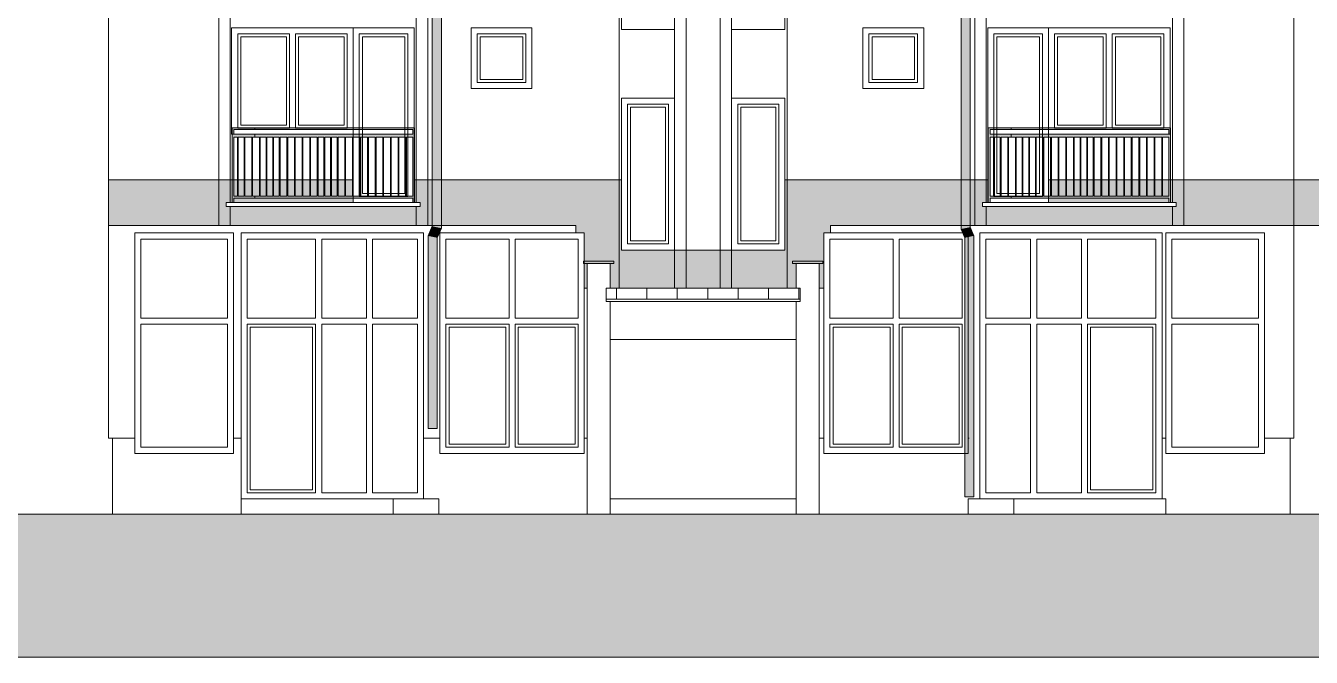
# Model space of a CAD drawing. Header units: feet. Extents: x 2791058 to 2855058, y -67651 to -18651.
# Drawn here: x 2802167 to 2810626, y -39611 to -35455 of the extents above; entities that cross this region are included whole.
import ezdxf

# ---------------------------------------------------------------- set-up
doc = ezdxf.new("R2010")
doc.units = ezdxf.units.FT
doc.header["$MEASUREMENT"] = 0
doc.linetypes.add('Hidden Line', pattern=[195.611112, 141.111112, -54.5])
for name, color, linetype, lineweight in [('2D Drafting - General_Pen_No__1', 7, 'Continuous', 0), ('Exterior walls_Pen_No__1', 7, 'Continuous', 0), ('Exterior walls_Pen_No__80', 3, 'Continuous', 0), ('Lines_Pen_No__20', 1, 'Continuous', 0), ('Lines_Pen_No__60', 230, 'Continuous', 0), ('Shell - Roof_Pen_No__20', 1, 'Continuous', 0), ('Shell - Roof_Pen_No__21', 7, 'Continuous', 0), ('Structural - Bearing_Pen_No__1', 7, 'Continuous', 0)]:
    doc.layers.add(name, color=color, linetype=linetype, lineweight=lineweight)
doc.layers.add('2D Drafting - General_Pen_No__61', color=7, linetype='Continuous', lineweight=0, true_color=0x6a6a6a)
doc.layers.add('Structural - Bearing_Pen_No__61', color=7, linetype='Continuous', lineweight=0, true_color=0x6a6a6a)
doc.layers.add('Exterior walls', color=7, linetype='Continuous')

# ---------------------------------------------------------------- blocks, each defined once
blk = doc.blocks.new('Wall_1', base_point=(2804901.6, -30968.5))
at = {"layer": 'Exterior walls', "linetype": 'Continuous', "lineweight": 0}
blk.add_hatch(color=255, dxfattribs=at).paths.add_polyline_path([(2804841.6, -30968.5), (2804841.6, -36774.5), (2804901.6, -36787), (2804901.6, -30968.5)])
at = {"layer": 'Exterior walls_Pen_No__1', "color": 7, "linetype": 'Continuous', "lineweight": 0, "flags": 128}
for points in [[(2804841.6, -30968.5), (2804841.6, -36774.5)], [(2804901.6, -30968.5), (2804841.6, -30968.5)], [(2804901.6, -36787), (2804901.6, -30968.5)]]:
    blk.add_lwpolyline(points, dxfattribs=at)
blk = doc.blocks.new('Wall_2', base_point=(2804814.3, -38105))
at = {"layer": 'Exterior walls', "linetype": 'Continuous', "lineweight": 0}
blk.add_hatch(color=255, dxfattribs=at).paths.add_polyline_path([(2804874.3, -38105), (2804874.3, -36850), (2804814.3, -36837.5), (2804814.3, -38105)])
at = {"layer": 'Exterior walls_Pen_No__1', "color": 7, "linetype": 'Continuous', "lineweight": 0, "flags": 128}
for points in [[(2804814.3, -36837.5), (2804814.3, -38105)], [(2804874.3, -38105), (2804874.3, -36850)], [(2804814.3, -38105), (2804874.3, -38105)]]:
    blk.add_lwpolyline(points, dxfattribs=at)
blk = doc.blocks.new('Wall_3', base_point=(2804814.3, -36837.5))
at = {"layer": 'Exterior walls', "linetype": 'Continuous', "lineweight": 0}
blk.add_hatch(color=255, dxfattribs=at).paths.add_polyline_path([(2804874.3, -36850), (2804901.6, -36787), (2804841.6, -36774.5), (2804814.3, -36837.5)])
at = {"layer": 'Exterior walls_Pen_No__1', "color": 7, "linetype": 'Continuous', "lineweight": 0, "flags": 128}
for points in [[(2804841.6, -36774.5), (2804814.3, -36837.5)], [(2804874.3, -36850), (2804901.6, -36787)]]:
    blk.add_lwpolyline(points, dxfattribs=at)
blk = doc.blocks.new('Wall_4', base_point=(2808321.6, -30968.5))
at = {"layer": 'Exterior walls', "linetype": 'Continuous', "lineweight": 0}
blk.add_hatch(color=255, dxfattribs=at).paths.add_polyline_path([(2808321.6, -30968.5), (2808321.6, -36792.4), (2808381.6, -36780.3), (2808381.6, -30968.5)])
at = {"layer": 'Exterior walls_Pen_No__1', "color": 7, "linetype": 'Continuous', "lineweight": 0, "flags": 128}
for points in [[(2808321.6, -30968.5), (2808321.6, -36792.4)], [(2808381.6, -30968.5), (2808321.6, -30968.5)], [(2808381.6, -36780.3), (2808381.6, -30968.5)]]:
    blk.add_lwpolyline(points, dxfattribs=at)
blk = doc.blocks.new('Wall_5', base_point=(2808405.7, -38555.7))
at = {"layer": 'Exterior walls', "linetype": 'Continuous', "lineweight": 0}
blk.add_hatch(color=255, dxfattribs=at).paths.add_polyline_path([(2808405.7, -38555.7), (2808405.7, -36837.5), (2808345.7, -36849.7), (2808345.7, -38555.7)])
at = {"layer": 'Exterior walls_Pen_No__1', "color": 7, "linetype": 'Continuous', "lineweight": 0, "flags": 128}
for points in [[(2808345.7, -36849.7), (2808345.7, -38555.7)], [(2808405.7, -38555.7), (2808405.7, -36837.5)], [(2808345.7, -38555.7), (2808405.7, -38555.7)]]:
    blk.add_lwpolyline(points, dxfattribs=at)
blk = doc.blocks.new('Wall_6', base_point=(2808405.7, -36837.5))
at = {"layer": 'Exterior walls', "linetype": 'Continuous', "lineweight": 0}
blk.add_hatch(color=255, dxfattribs=at).paths.add_polyline_path([(2808405.7, -36837.5), (2808381.6, -36780.3), (2808321.6, -36792.4), (2808345.7, -36849.7)])
at = {"layer": 'Exterior walls_Pen_No__1', "color": 7, "linetype": 'Continuous', "lineweight": 0, "flags": 128}
for points in [[(2808321.6, -36792.4), (2808345.7, -36849.7)], [(2808405.7, -36837.5), (2808381.6, -36780.3)]]:
    blk.add_lwpolyline(points, dxfattribs=at)

msp = doc.modelspace()

# ---------------------------------------------------------------- hatches: boundary and pattern name
at = {"layer": '2D Drafting - General_Pen_No__61', "linetype": 'Continuous', "lineweight": 0, "true_color": 0x6a6a6a}
msp.add_hatch(color=251, dxfattribs=at).paths.add_polyline_path([(2801065.4, -38668.5), (2819983, -38668.5), (2819983, -39610.6), (2801065.4, -39610.6)])
at = {"layer": 'Exterior walls_Pen_No__80', "linetype": 'Continuous', "lineweight": 0, "true_color": 0x7fff7f}
for points in [[(2804321.6, -36468.5), (2804321.6, -36618.5), (2803511.6, -36618.5), (2803486.6, -36618.5), (2803486.6, -36643.5), (2803511.6, -36643.5), (2804736.6, -36643.5), (2804761.6, -36643.5), (2804761.6, -36618.5), (2804736.6, -36618.5), (2804725.1, -36618.5), (2804725.1, -36468.5), (2806086.6, -36468.5), (2806086.6, -36768.5), (2806086.6, -36930.5), (2807161.6, -36930.5), (2807161.6, -36768.5), (2807161.6, -36468.5), (2808496.6, -36468.5), (2808496.6, -36618.5), (2808486.6, -36618.5), (2808461.6, -36618.5), (2808461.6, -36643.5), (2808486.6, -36643.5), (2809711.6, -36643.5), (2809736.6, -36643.5), (2809736.6, -36618.5), (2809711.6, -36618.5), (2808896.6, -36618.5), (2808896.6, -36468.5), (2812121.6, -36468.5), (2812121.6, -36618.5), (2811311.6, -36618.5), (2811286.6, -36618.5), (2811286.6, -36643.5), (2811311.6, -36643.5), (2812536.6, -36643.5), (2812561.6, -36643.5), (2812561.6, -36618.5), (2812536.6, -36618.5), (2812481.6, -36618.5), (2812481.6, -36468.5), (2813861.6, -36468.5), (2813861.6, -36768.5), (2813861.6, -36930.5), (2814936.6, -36930.5), (2814936.6, -36768.5), (2814936.6, -36468.5), (2816296.6, -36468.5), (2816296.6, -36618.5), (2816286.6, -36618.5), (2816261.6, -36618.5), (2816261.6, -36643.5), (2816286.6, -36643.5), (2817511.6, -36643.5), (2817536.6, -36643.5), (2817536.6, -36618.5), (2817511.6, -36618.5), (2816696.6, -36618.5), (2816696.6, -36468.5), (2818311.6, -36468.5), (2818311.6, -36768.5), (2815236.6, -36768.5), (2815236.6, -36818.5), (2815207.7, -36818.5), (2815207.7, -37180.8), (2815161.6, -37180.8), (2815161.6, -37018.5), (2815186.6, -37018.5), (2815186.6, -37003.5), (2814986.6, -37003.5), (2814986.6, -37018.5), (2815010.2, -37018.5), (2815010.2, -37180.8), (2813786.6, -37180.8), (2813786.6, -37018.5), (2813811.6, -37018.5), (2813811.6, -37003.5), (2813611.6, -37003.5), (2813611.6, -37018.5), (2813636.6, -37018.5), (2813636.6, -37180.8), (2813607.3, -37180.8), (2813607.3, -36768.5), (2813561.6, -36768.5), (2807461.6, -36768.5), (2807461.6, -36818.5), (2807418.8, -36818.5), (2807418.8, -37180.8), (2807386.6, -37180.8), (2807386.6, -37018.5), (2807411.6, -37018.5), (2807411.6, -37003.5), (2807211.6, -37003.5), (2807211.6, -37018.5), (2807236.6, -37018.5), (2807236.6, -37180.8), (2806011.6, -37180.8), (2806011.6, -37018.5), (2806036.6, -37018.5), (2806036.6, -37003.5), (2805841.9, -37003.5), (2805841.9, -36818.5), (2805786.6, -36818.5), (2805786.6, -36768.5), (2802711.6, -36768.5), (2802711.6, -36468.5)], [(2805861.6, -37018.5), (2805861.6, -37180.8), (2805841.9, -37180.8), (2805841.9, -37018.5)]]:
    msp.add_hatch(color=91, dxfattribs=at).paths.add_polyline_path(points)
at = {"layer": 'Structural - Bearing_Pen_No__1', "linetype": 'Continuous', "lineweight": 0}
h = msp.add_hatch(dxfattribs=at)
h.set_pattern_fill('SOLDIER_COURSE', style=0, pattern_type=2)
h.set_pattern_definition([(90, (2247653.82, -76424.97), (-200, 0), [])])
h.paths.add_polyline_path([(2807261.6, -37180.8), (2805986.6, -37180.8), (2805986.6, -37253.5), (2806011.6, -37253.5), (2807236.6, -37253.5), (2807261.6, -37253.5)])
at = {"layer": 'Structural - Bearing_Pen_No__61', "linetype": 'Continuous', "lineweight": 0, "true_color": 0x6a6a6a}
h = msp.add_hatch(color=251, dxfattribs=at)
h.paths.add_polyline_path([(2803525.1, -36125.9), (2803525.1, -36618.5), (2803537.1, -36618.5), (2803537.1, -36589.8), (2803675.1, -36589.8), (2803675.1, -36577.3), (2803659.1, -36577.3), (2803659.1, -36188.5), (2803675.1, -36188.5), (2803675.1, -36168.5), (2803537.1, -36168.5), (2803537.1, -36138.5), (2803675.1, -36138.5), (2803675.1, -36125.9), (2803537.1, -36125.9)])
h.paths.add_polyline_path([(2803537.1, -36188.5), (2803560.3, -36188.5), (2803560.3, -36577.3), (2803537.1, -36577.3)], flags=0)
h.paths.add_polyline_path([(2803565.3, -36188.5), (2803604.1, -36188.5), (2803604.1, -36577.3), (2803565.3, -36577.3)], flags=0)
h.paths.add_polyline_path([(2803609.1, -36188.5), (2803654.1, -36188.5), (2803654.1, -36577.3), (2803609.1, -36577.3)], flags=0)
h = msp.add_hatch(color=251, dxfattribs=at)
h.paths.add_polyline_path([(2803675.1, -36589.8), (2804713.1, -36589.8), (2804713.1, -36618.5), (2804725.1, -36618.5), (2804725.1, -36125.9), (2804713.1, -36125.9), (2803675.1, -36125.9), (2803675.1, -36138.5), (2804713.1, -36138.5), (2804713.1, -36168.5), (2803675.1, -36168.5), (2803675.1, -36188.5), (2803704.1, -36188.5), (2803704.1, -36577.3), (2803675.1, -36577.3)])
h.paths.add_polyline_path([(2803709.1, -36577.3), (2803709.1, -36188.5), (2803747.8, -36188.5), (2803747.8, -36577.3)], flags=0)
h.paths.add_polyline_path([(2803791.6, -36577.3), (2803752.8, -36577.3), (2803752.8, -36188.5), (2803791.6, -36188.5)], flags=0)
h.paths.add_polyline_path([(2803796.6, -36188.5), (2803835.3, -36188.5), (2803835.3, -36577.3), (2803796.6, -36577.3)], flags=0)
h.paths.add_polyline_path([(2803885.3, -36577.3), (2803840.3, -36577.3), (2803840.3, -36188.5), (2803885.3, -36188.5)], flags=0)
h.paths.add_polyline_path([(2803890.3, -36577.3), (2803890.3, -36188.5), (2803935.3, -36188.5), (2803935.3, -36577.3)], flags=0)
h.paths.add_polyline_path([(2803940.3, -36188.5), (2803985.3, -36188.5), (2803985.3, -36577.3), (2803940.3, -36577.3)], flags=0)
h.paths.add_polyline_path([(2803990.3, -36188.5), (2804035.3, -36188.5), (2804035.3, -36577.3), (2803990.3, -36577.3)], flags=0)
h.paths.add_polyline_path([(2804040.3, -36577.3), (2804040.3, -36188.5), (2804085.3, -36188.5), (2804085.3, -36577.3)], flags=0)
h.paths.add_polyline_path([(2804129.1, -36577.3), (2804090.3, -36577.3), (2804090.3, -36188.5), (2804129.1, -36188.5)], flags=0)
h.paths.add_polyline_path([(2804134.1, -36188.5), (2804172.8, -36188.5), (2804172.8, -36577.3), (2804134.1, -36577.3)], flags=0)
h.paths.add_polyline_path([(2804177.8, -36188.5), (2804216.6, -36188.5), (2804216.6, -36577.3), (2804177.8, -36577.3)], flags=0)
h.paths.add_polyline_path([(2804221.6, -36577.3), (2804221.6, -36188.5), (2804266.6, -36188.5), (2804266.6, -36577.3)], flags=0)
h.paths.add_polyline_path([(2804316.6, -36577.3), (2804271.6, -36577.3), (2804271.6, -36188.5), (2804316.6, -36188.5)], flags=0)
h.paths.add_polyline_path([(2804366.6, -36577.3), (2804321.6, -36577.3), (2804321.6, -36188.5), (2804366.6, -36188.5)], flags=0)
h.paths.add_polyline_path([(2804371.6, -36577.3), (2804371.6, -36188.5), (2804416.6, -36188.5), (2804416.6, -36577.3)], flags=0)
h.paths.add_polyline_path([(2804421.6, -36577.3), (2804421.6, -36188.5), (2804466.6, -36188.5), (2804466.6, -36577.3)], flags=0)
h.paths.add_polyline_path([(2804471.6, -36188.5), (2804516.6, -36188.5), (2804516.6, -36577.3), (2804471.6, -36577.3)], flags=0)
h.paths.add_polyline_path([(2804521.6, -36577.3), (2804521.6, -36188.5), (2804566.6, -36188.5), (2804566.6, -36577.3)], flags=0)
h.paths.add_polyline_path([(2804571.6, -36188.5), (2804616.6, -36188.5), (2804616.6, -36577.3), (2804571.6, -36577.3)], flags=0)
h.paths.add_polyline_path([(2804621.6, -36577.3), (2804621.6, -36188.5), (2804666.6, -36188.5), (2804666.6, -36577.3)], flags=0)
h.paths.add_polyline_path([(2804671.6, -36188.5), (2804713.1, -36188.5), (2804713.1, -36577.3), (2804671.6, -36577.3)], flags=0)
h = msp.add_hatch(color=251, dxfattribs=at)
h.paths.add_polyline_path([(2808500.1, -36125.9), (2808500.1, -36618.5), (2808512.1, -36618.5), (2808512.1, -36589.8), (2808650.1, -36589.8), (2808650.1, -36577.3), (2808634.1, -36577.3), (2808634.1, -36188.5), (2808650.1, -36188.5), (2808650.1, -36168.5), (2808512.1, -36168.5), (2808512.1, -36138.5), (2808650.1, -36138.5), (2808650.1, -36125.9), (2808512.1, -36125.9)])
h.paths.add_polyline_path([(2808512.1, -36188.5), (2808535.3, -36188.5), (2808535.3, -36577.3), (2808512.1, -36577.3)], flags=0)
h.paths.add_polyline_path([(2808540.3, -36188.5), (2808579.1, -36188.5), (2808579.1, -36577.3), (2808540.3, -36577.3)], flags=0)
h.paths.add_polyline_path([(2808584.1, -36188.5), (2808629.1, -36188.5), (2808629.1, -36577.3), (2808584.1, -36577.3)], flags=0)
h = msp.add_hatch(color=251, dxfattribs=at)
h.paths.add_polyline_path([(2808650.1, -36589.8), (2809688.1, -36589.8), (2809688.1, -36618.5), (2809700.1, -36618.5), (2809700.1, -36125.9), (2809688.1, -36125.9), (2808650.1, -36125.9), (2808650.1, -36138.5), (2809688.1, -36138.5), (2809688.1, -36168.5), (2808650.1, -36168.5), (2808650.1, -36188.5), (2808679.1, -36188.5), (2808679.1, -36577.3), (2808650.1, -36577.3)])
h.paths.add_polyline_path([(2808684.1, -36577.3), (2808684.1, -36188.5), (2808722.8, -36188.5), (2808722.8, -36577.3)], flags=0)
h.paths.add_polyline_path([(2808766.6, -36577.3), (2808727.8, -36577.3), (2808727.8, -36188.5), (2808766.6, -36188.5)], flags=0)
h.paths.add_polyline_path([(2808771.6, -36188.5), (2808810.3, -36188.5), (2808810.3, -36577.3), (2808771.6, -36577.3)], flags=0)
h.paths.add_polyline_path([(2808860.3, -36577.3), (2808815.3, -36577.3), (2808815.3, -36188.5), (2808860.3, -36188.5)], flags=0)
h.paths.add_polyline_path([(2808865.3, -36577.3), (2808865.3, -36188.5), (2808910.3, -36188.5), (2808910.3, -36577.3)], flags=0)
h.paths.add_polyline_path([(2808915.3, -36188.5), (2808960.3, -36188.5), (2808960.3, -36577.3), (2808915.3, -36577.3)], flags=0)
h.paths.add_polyline_path([(2808965.3, -36188.5), (2809010.3, -36188.5), (2809010.3, -36577.3), (2808965.3, -36577.3)], flags=0)
h.paths.add_polyline_path([(2809015.3, -36577.3), (2809015.3, -36188.5), (2809060.3, -36188.5), (2809060.3, -36577.3)], flags=0)
h.paths.add_polyline_path([(2809104.1, -36577.3), (2809065.3, -36577.3), (2809065.3, -36188.5), (2809104.1, -36188.5)], flags=0)
h.paths.add_polyline_path([(2809109.1, -36188.5), (2809147.8, -36188.5), (2809147.8, -36577.3), (2809109.1, -36577.3)], flags=0)
h.paths.add_polyline_path([(2809152.8, -36188.5), (2809191.6, -36188.5), (2809191.6, -36577.3), (2809152.8, -36577.3)], flags=0)
h.paths.add_polyline_path([(2809196.6, -36577.3), (2809196.6, -36188.5), (2809241.6, -36188.5), (2809241.6, -36577.3)], flags=0)
h.paths.add_polyline_path([(2809291.6, -36577.3), (2809246.6, -36577.3), (2809246.6, -36188.5), (2809291.6, -36188.5)], flags=0)
h.paths.add_polyline_path([(2809341.6, -36577.3), (2809296.6, -36577.3), (2809296.6, -36188.5), (2809341.6, -36188.5)], flags=0)
h.paths.add_polyline_path([(2809346.6, -36577.3), (2809346.6, -36188.5), (2809391.6, -36188.5), (2809391.6, -36577.3)], flags=0)
h.paths.add_polyline_path([(2809396.6, -36577.3), (2809396.6, -36188.5), (2809441.6, -36188.5), (2809441.6, -36577.3)], flags=0)
h.paths.add_polyline_path([(2809446.6, -36188.5), (2809491.6, -36188.5), (2809491.6, -36577.3), (2809446.6, -36577.3)], flags=0)
h.paths.add_polyline_path([(2809496.6, -36577.3), (2809496.6, -36188.5), (2809541.6, -36188.5), (2809541.6, -36577.3)], flags=0)
h.paths.add_polyline_path([(2809546.6, -36188.5), (2809591.6, -36188.5), (2809591.6, -36577.3), (2809546.6, -36577.3)], flags=0)
h.paths.add_polyline_path([(2809596.6, -36577.3), (2809596.6, -36188.5), (2809641.6, -36188.5), (2809641.6, -36577.3)], flags=0)
h.paths.add_polyline_path([(2809646.6, -36188.5), (2809688.1, -36188.5), (2809688.1, -36577.3), (2809646.6, -36577.3)], flags=0)
for points in [[(2805841.9, -37003.5), (2805836.6, -37003.5), (2805836.6, -37018.5), (2805841.9, -37018.5), (2805861.6, -37018.5), (2806011.6, -37018.5), (2806036.6, -37018.5), (2806036.6, -37003.5)], [(2807411.6, -37003.5), (2807211.6, -37003.5), (2807211.6, -37018.5), (2807236.6, -37018.5), (2807386.6, -37018.5), (2807411.6, -37018.5)]]:
    msp.add_hatch(color=251, dxfattribs=at).paths.add_polyline_path(points)

# ---------------------------------------------------------------- linework, layer by layer
at = {"layer": '2D Drafting - General_Pen_No__1', "color": 7, "linetype": 'Continuous', "lineweight": 0, "flags": 128}
msp.add_lwpolyline([(2801065.4, -38668.5), (2819983, -38668.5), (2819983, -39610.6), (2801065.4, -39610.6)], close=True, dxfattribs=at)
at = {"layer": 'Exterior walls_Pen_No__1', "color": 7, "linetype": 'Continuous', "lineweight": 0, "flags": 128}
msp.add_lwpolyline([(2813561.6, -36768.5), (2807461.6, -36768.5), (2807461.6, -36818.5), (2807418.8, -36818.5), (2807418.8, -37180.8), (2807386.6, -37180.8), (2807386.6, -37018.5), (2807411.6, -37018.5), (2807411.6, -37003.5), (2807211.6, -37003.5), (2807211.6, -37018.5), (2807236.6, -37018.5), (2807236.6, -37180.8), (2806011.6, -37180.8), (2806011.6, -37018.5), (2806036.6, -37018.5), (2806036.6, -37003.5), (2805841.9, -37003.5), (2805841.9, -36818.5), (2805786.6, -36818.5), (2805786.6, -36768.5), (2802711.6, -36768.5), (2802711.6, -36468.5), (2804321.6, -36468.5), (2804321.6, -36618.5), (2803511.6, -36618.5), (2803486.6, -36618.5), (2803486.6, -36643.5), (2803511.6, -36643.5), (2804736.6, -36643.5), (2804761.6, -36643.5), (2804761.6, -36618.5), (2804736.6, -36618.5), (2804725.1, -36618.5), (2804725.1, -36468.5), (2806086.6, -36468.5), (2806086.6, -36768.5), (2806086.6, -36930.5), (2807161.6, -36930.5), (2807161.6, -36768.5), (2807161.6, -36468.5), (2808496.6, -36468.5), (2808496.6, -36618.5), (2808486.6, -36618.5), (2808461.6, -36618.5), (2808461.6, -36643.5), (2808486.6, -36643.5), (2809711.6, -36643.5), (2809736.6, -36643.5), (2809736.6, -36618.5), (2809711.6, -36618.5), (2808896.6, -36618.5), (2808896.6, -36468.5), (2812121.6, -36468.5)], dxfattribs=at)
msp.add_lwpolyline([(2805861.6, -37018.5), (2805861.6, -37180.8), (2805841.9, -37180.8), (2805841.9, -37018.5)], close=True, dxfattribs=at)
at = {"layer": 'Lines_Pen_No__20', "color": 1, "linetype": 'Hidden Line', "lineweight": 0}
for p, q in [((2803521.6, -35538.5), (2803521.6, -35468.5)), ((2804721.6, -35468.5), (2803521.6, -35468.5)), ((2804721.6, -35538.5), (2804721.6, -35468.5)), ((2805096.7, -35538.5), (2805096.7, -35468.5)), ((2805496.7, -35468.5), (2805096.7, -35468.5)), ((2805096.7, -35538.5), (2805096.7, -35468.5)), ((2805496.7, -35538.5), (2805496.7, -35468.5)), ((2807675.3, -35538.5), (2807675.3, -35468.5)), ((2808075.3, -35468.5), (2807675.3, -35468.5)), ((2807675.3, -35538.5), (2807675.3, -35468.5)), ((2808075.3, -35538.5), (2808075.3, -35468.5)), ((2808496.6, -35538.5), (2808496.6, -35468.5)), ((2808496.6, -35468.5), (2809696.6, -35468.5)), ((2809696.6, -35538.5), (2809696.6, -35468.5))]:
    msp.add_line(p, q, dxfattribs=at)
at = {"layer": 'Lines_Pen_No__20', "color": 1, "linetype": 'Continuous', "lineweight": 0}
for p, q in [((2803881.6, -36108.5), (2803881.6, -35528.5)), ((2803901.6, -36128.5), (2803901.6, -35508.5)), ((2803941.6, -36128.5), (2803941.6, -35508.5)), ((2803961.6, -36108.5), (2803961.6, -35528.5)), ((2809256.6, -36108.5), (2809256.6, -35528.5)), ((2809276.6, -36128.5), (2809276.6, -35508.5)), ((2809316.6, -36128.5), (2809316.6, -35508.5)), ((2809336.6, -36108.5), (2809336.6, -35528.5)), ((2805346.9, -37378.5), (2805346.9, -36858.5)), ((2805386.9, -37378.5), (2805386.9, -36858.5)), ((2807873.8, -37378.5), (2807873.8, -36858.5)), ((2807913.8, -37378.5), (2807913.8, -36858.5)), ((2803494.3, -37378.5), (2802924.3, -37378.5)), ((2804931.9, -37378.5), (2805346.9, -37378.5)), ((2805386.9, -37378.5), (2805801.9, -37378.5)), ((2807458.8, -37378.5), (2807873.8, -37378.5)), ((2807913.8, -37378.5), (2808328.8, -37378.5)), ((2809708.8, -37378.5), (2810278.8, -37378.5)), ((2803494.3, -37418.5), (2802924.3, -37418.5)), ((2804931.9, -37418.5), (2805346.9, -37418.5)), ((2805326.9, -37438.5), (2804951.9, -37438.5)), ((2805326.9, -38208.5), (2805326.9, -37438.5)), ((2805346.9, -38228.5), (2805346.9, -37418.5)), ((2805386.9, -38228.5), (2805386.9, -37418.5)), ((2805386.9, -37418.5), (2805801.9, -37418.5)), ((2805406.9, -38208.5), (2805406.9, -37438.5)), ((2805406.9, -37438.5), (2805781.9, -37438.5)), ((2807458.8, -37418.5), (2807873.8, -37418.5)), ((2807853.8, -37438.5), (2807478.8, -37438.5)), ((2807853.8, -38208.5), (2807853.8, -37438.5)), ((2807873.8, -38228.5), (2807873.8, -37418.5)), ((2807913.8, -38228.5), (2807913.8, -37418.5)), ((2807913.8, -37418.5), (2808328.8, -37418.5)), ((2807933.8, -38208.5), (2807933.8, -37438.5)), ((2807933.8, -37438.5), (2808308.8, -37438.5)), ((2809708.8, -37418.5), (2810278.8, -37418.5)), ((2805326.9, -38208.5), (2804951.9, -38208.5)), ((2805406.9, -38208.5), (2805781.9, -38208.5)), ((2807853.8, -38208.5), (2807478.8, -38208.5)), ((2807933.8, -38208.5), (2808308.8, -38208.5))]:
    msp.add_line(p, q, dxfattribs=at)
for points in [[(2806086.6, -35480.5), (2806436.6, -35480.5), (2806436.6, -34480.5), (2806086.6, -34480.5)], [(2806811.6, -35480.5), (2807161.6, -35480.5), (2807161.6, -34480.5), (2806811.6, -34480.5)], [(2803521.6, -35468.5), (2804321.6, -35468.5), (2804321.6, -36168.5), (2803521.6, -36168.5)], [(2804321.6, -36618.5), (2804721.6, -36618.5), (2804721.6, -35468.5), (2804321.6, -35468.5)], [(2804361.6, -36578.5), (2804681.6, -36578.5), (2804681.6, -35508.5), (2804361.6, -35508.5)], [(2804381.6, -36558.5), (2804661.6, -36558.5), (2804661.6, -35528.5), (2804381.6, -35528.5)], [(2805096.7, -35468.5), (2805496.7, -35468.5), (2805496.7, -35868.5), (2805096.7, -35868.5)], [(2805136.7, -35508.5), (2805456.7, -35508.5), (2805456.7, -35828.5), (2805136.7, -35828.5)], [(2805156.7, -35528.5), (2805436.7, -35528.5), (2805436.7, -35808.5), (2805156.7, -35808.5)], [(2807675.3, -35468.5), (2808075.3, -35468.5), (2808075.3, -35868.5), (2807675.3, -35868.5)], [(2807715.3, -35508.5), (2808035.3, -35508.5), (2808035.3, -35828.5), (2807715.3, -35828.5)], [(2807735.3, -35528.5), (2808015.3, -35528.5), (2808015.3, -35808.5), (2807735.3, -35808.5)], [(2808896.6, -36618.5), (2808496.6, -36618.5), (2808496.6, -35468.5), (2808896.6, -35468.5)], [(2808856.6, -36578.5), (2808536.6, -36578.5), (2808536.6, -35508.5), (2808856.6, -35508.5)], [(2808836.6, -36558.5), (2808556.6, -36558.5), (2808556.6, -35528.5), (2808836.6, -35528.5)], [(2809696.6, -35468.5), (2808896.6, -35468.5), (2808896.6, -36168.5), (2809696.6, -36168.5)], [(2806086.6, -36930.5), (2806436.6, -36930.5), (2806436.6, -35930.5), (2806086.6, -35930.5)], [(2806811.6, -36930.5), (2807161.6, -36930.5), (2807161.6, -35930.5), (2806811.6, -35930.5)], [(2806126.6, -36890.5), (2806396.6, -36890.5), (2806396.6, -35970.5), (2806126.6, -35970.5)], [(2806146.6, -36870.5), (2806376.6, -36870.5), (2806376.6, -35990.5), (2806146.6, -35990.5)], [(2806851.6, -36890.5), (2807121.6, -36890.5), (2807121.6, -35970.5), (2806851.6, -35970.5)], [(2806871.6, -36870.5), (2807101.6, -36870.5), (2807101.6, -35990.5), (2806871.6, -35990.5)], [(2803534.3, -38268.5), (2802884.3, -38268.5), (2802884.3, -36818.5), (2803534.3, -36818.5)], [(2804891.9, -38268.5), (2805841.9, -38268.5), (2805841.9, -36818.5), (2804891.9, -36818.5)], [(2807418.8, -38268.5), (2808368.8, -38268.5), (2808368.8, -36818.5), (2807418.8, -36818.5)], [(2809668.8, -38268.5), (2810318.8, -38268.5), (2810318.8, -36818.5), (2809668.8, -36818.5)]]:
    msp.add_lwpolyline(points, close=True, dxfattribs=at)
for points in [[(2803901.6, -36128.5), (2803561.6, -36128.5), (2803561.6, -35508.5), (2803901.6, -35508.5)], [(2803881.6, -36108.5), (2803581.6, -36108.5), (2803581.6, -35528.5), (2803881.6, -35528.5)], [(2803941.6, -35508.5), (2804281.6, -35508.5), (2804281.6, -36128.5), (2803941.6, -36128.5)], [(2803961.6, -35528.5), (2804261.6, -35528.5), (2804261.6, -36108.5), (2803961.6, -36108.5)], [(2809276.6, -35508.5), (2808936.6, -35508.5), (2808936.6, -36128.5), (2809276.6, -36128.5)], [(2809256.6, -35528.5), (2808956.6, -35528.5), (2808956.6, -36108.5), (2809256.6, -36108.5)], [(2809316.6, -36128.5), (2809656.6, -36128.5), (2809656.6, -35508.5), (2809316.6, -35508.5)], [(2809336.6, -36108.5), (2809636.6, -36108.5), (2809636.6, -35528.5), (2809336.6, -35528.5)], [(2802924.3, -37378.5), (2802924.3, -36858.5), (2803494.3, -36858.5), (2803494.3, -37378.5)], [(2805346.9, -36858.5), (2804931.9, -36858.5), (2804931.9, -37378.5)], [(2805801.9, -37378.5), (2805801.9, -36858.5), (2805386.9, -36858.5)], [(2807873.8, -36858.5), (2807458.8, -36858.5), (2807458.8, -37378.5)], [(2808328.8, -37378.5), (2808328.8, -36858.5), (2807913.8, -36858.5)], [(2810278.8, -37378.5), (2810278.8, -36858.5), (2809708.8, -36858.5), (2809708.8, -37378.5)], [(2803494.3, -37418.5), (2803494.3, -38228.5), (2802924.3, -38228.5), (2802924.3, -37418.5)], [(2804931.9, -37418.5), (2804931.9, -38228.5), (2805346.9, -38228.5)], [(2804951.9, -38208.5), (2804951.9, -37438.5)], [(2805386.9, -38228.5), (2805801.9, -38228.5), (2805801.9, -37418.5)], [(2805781.9, -38208.5), (2805781.9, -37438.5)], [(2807458.8, -37418.5), (2807458.8, -38228.5), (2807873.8, -38228.5)], [(2807478.8, -38208.5), (2807478.8, -37438.5)], [(2807913.8, -38228.5), (2808328.8, -38228.5), (2808328.8, -37418.5)], [(2808308.8, -38208.5), (2808308.8, -37438.5)], [(2809708.8, -37418.5), (2809708.8, -38228.5), (2810278.8, -38228.5), (2810278.8, -37418.5)], [(2805386.9, -38228.5), (2805781.9, -38228.5)], [(2807913.8, -38228.5), (2808308.8, -38228.5)]]:
    msp.add_lwpolyline(points, dxfattribs=at)
at = {"layer": 'Lines_Pen_No__60', "color": 230, "linetype": 'Continuous', "lineweight": 0}
for p, q in [((2804074.3, -37378.5), (2804074.3, -36858.5)), ((2804114.3, -37378.5), (2804114.3, -36858.5)), ((2804409.3, -37378.5), (2804409.3, -36858.5)), ((2804449.3, -37378.5), (2804449.3, -36858.5)), ((2808778.8, -37378.5), (2808778.8, -36858.5)), ((2808818.8, -37378.5), (2808818.8, -36858.5)), ((2809113.8, -37378.5), (2809113.8, -36858.5)), ((2809153.8, -37378.5), (2809153.8, -36858.5)), ((2803624.3, -37378.5), (2804074.3, -37378.5)), ((2804114.3, -37378.5), (2804409.3, -37378.5)), ((2804449.3, -37378.5), (2804744.3, -37378.5)), ((2808778.8, -37378.5), (2808483.8, -37378.5)), ((2809113.8, -37378.5), (2808818.8, -37378.5)), ((2809603.8, -37378.5), (2809153.8, -37378.5)), ((2803624.3, -37418.5), (2804074.3, -37418.5)), ((2803644.3, -37438.5), (2804054.3, -37438.5)), ((2804054.3, -38508.5), (2804054.3, -37438.5)), ((2804074.3, -38528.5), (2804074.3, -37418.5)), ((2804114.3, -38528.5), (2804114.3, -37418.5)), ((2804114.3, -37418.5), (2804409.3, -37418.5)), ((2804409.3, -38528.5), (2804409.3, -37418.5)), ((2804449.3, -38528.5), (2804449.3, -37418.5)), ((2804449.3, -37418.5), (2804744.3, -37418.5)), ((2808778.8, -37418.5), (2808483.8, -37418.5)), ((2808778.8, -38528.5), (2808778.8, -37418.5)), ((2809113.8, -37418.5), (2808818.8, -37418.5)), ((2808818.8, -38528.5), (2808818.8, -37418.5)), ((2809113.8, -38528.5), (2809113.8, -37418.5)), ((2809603.8, -37418.5), (2809153.8, -37418.5)), ((2809153.8, -38528.5), (2809153.8, -37418.5)), ((2809173.8, -38508.5), (2809173.8, -37438.5)), ((2809583.8, -37438.5), (2809173.8, -37438.5))]:
    msp.add_line(p, q, dxfattribs=at)
for points in [[(2803584.3, -38568.5), (2804784.3, -38568.5), (2804784.3, -36818.5), (2803584.3, -36818.5)], [(2809643.8, -38568.5), (2808443.8, -38568.5), (2808443.8, -36818.5), (2809643.8, -36818.5)]]:
    msp.add_lwpolyline(points, close=True, dxfattribs=at)
for points in [[(2804074.3, -36858.5), (2803624.3, -36858.5), (2803624.3, -37378.5)], [(2804409.3, -36858.5), (2804114.3, -36858.5)], [(2804744.3, -37378.5), (2804744.3, -36858.5), (2804449.3, -36858.5)], [(2808483.8, -37378.5), (2808483.8, -36858.5), (2808778.8, -36858.5)], [(2808818.8, -36858.5), (2809113.8, -36858.5)], [(2809153.8, -36858.5), (2809603.8, -36858.5), (2809603.8, -37378.5)], [(2803624.3, -37418.5), (2803624.3, -38528.5), (2804074.3, -38528.5)], [(2803644.3, -37438.5), (2803644.3, -38508.5), (2804054.3, -38508.5)], [(2804449.3, -38528.5), (2804744.3, -38528.5), (2804744.3, -37418.5)], [(2808778.8, -38528.5), (2808483.8, -38528.5), (2808483.8, -37418.5)], [(2809603.8, -37418.5), (2809603.8, -38528.5), (2809153.8, -38528.5)], [(2809583.8, -37438.5), (2809583.8, -38508.5), (2809173.8, -38508.5)], [(2804114.3, -38528.5), (2804409.3, -38528.5)], [(2809113.8, -38528.5), (2808818.8, -38528.5)]]:
    msp.add_lwpolyline(points, dxfattribs=at)
at = {"layer": 'Shell - Roof_Pen_No__20', "color": 1, "linetype": 'Continuous', "lineweight": 0}
for p, q in [((2805496.7, -35468.5), (2805096.7, -35468.5)), ((2805096.7, -35468.5), (2805096.7, -35868.5)), ((2805496.7, -35868.5), (2805496.7, -35468.5)), ((2808075.3, -35468.5), (2807675.3, -35468.5)), ((2807675.3, -35468.5), (2807675.3, -35868.5)), ((2808075.3, -35868.5), (2808075.3, -35468.5)), ((2805096.7, -35868.5), (2805496.7, -35868.5)), ((2807675.3, -35868.5), (2808075.3, -35868.5))]:
    msp.add_line(p, q, dxfattribs=at)
at = {"layer": 'Shell - Roof_Pen_No__21', "color": 7, "linetype": 'Continuous', "lineweight": 0}
for p, q in [((2802711.6, -30968.5), (2802711.6, -38168.5)), ((2803436.6, -30968.5), (2803436.6, -36768.5)), ((2804811.6, -30968.5), (2804811.6, -36768.5)), ((2808411.6, -30968.5), (2808411.6, -36768.5)), ((2809786.6, -30968.5), (2809786.6, -36768.5)), ((2810511.6, -30968.5), (2810511.6, -38168.5)), ((2806071.6, -31083.5), (2806071.6, -37180.8)), ((2807176.6, -31083.5), (2807176.6, -37180.8)), ((2806436.6, -31676), (2806436.6, -37180.8)), ((2806811.6, -31676), (2806811.6, -37180.8)), ((2806511.6, -31751), (2806511.6, -37180.8)), ((2806736.6, -31751), (2806736.6, -37180.8)), ((2806086.6, -34480.5), (2806086.6, -35480.5)), ((2806436.6, -34480.5), (2806436.6, -35480.5)), ((2806811.6, -34480.5), (2806811.6, -35480.5)), ((2807161.6, -34480.5), (2807161.6, -35480.5)), ((2803511.6, -35193.5), (2803511.6, -36618.5)), ((2804736.6, -35193.5), (2804736.6, -36618.5)), ((2808486.6, -35193.5), (2808486.6, -36618.5)), ((2809711.6, -35193.5), (2809711.6, -36618.5)), ((2804721.6, -35468.5), (2803521.6, -35468.5)), ((2803521.6, -35468.5), (2803521.6, -36168.5)), ((2804321.6, -36618.5), (2804321.6, -35468.5)), ((2804321.6, -36618.5), (2804321.6, -35468.5)), ((2804721.6, -36618.5), (2804721.6, -35468.5)), ((2806086.6, -35480.5), (2806436.6, -35480.5)), ((2807161.6, -35480.5), (2806811.6, -35480.5)), ((2808486.6, -36618.5), (2808486.6, -35468.5)), ((2808496.6, -35468.5), (2809696.6, -35468.5)), ((2808496.6, -36618.5), (2808496.6, -35468.5)), ((2808896.6, -36618.5), (2808896.6, -35468.5)), ((2809696.6, -35468.5), (2809696.6, -36168.5)), ((2806086.6, -35930.5), (2806436.6, -35930.5)), ((2806086.6, -35930.5), (2806086.6, -36930.5)), ((2806436.6, -35930.5), (2806436.6, -36930.5)), ((2807161.6, -35930.5), (2806811.6, -35930.5)), ((2806811.6, -35930.5), (2806811.6, -36930.5)), ((2807161.6, -35930.5), (2807161.6, -36930.5)), ((2806436.6, -36501), (2806436.6, -36101)), ((2806811.6, -36101), (2806811.6, -36501)), ((2803521.6, -36168.5), (2804321.6, -36168.5)), ((2809696.6, -36168.5), (2808896.6, -36168.5)), ((2803486.6, -36643.5), (2803486.6, -36618.5)), ((2803486.6, -36618.5), (2803511.6, -36618.5)), ((2803511.6, -36618.5), (2804736.6, -36618.5)), ((2804761.6, -36618.5), (2804736.6, -36618.5)), ((2804761.6, -36643.5), (2804761.6, -36618.5)), ((2808461.6, -36643.5), (2808461.6, -36618.5)), ((2808461.6, -36618.5), (2808486.6, -36618.5)), ((2809711.6, -36618.5), (2808486.6, -36618.5)), ((2809736.6, -36618.5), (2809711.6, -36618.5)), ((2809736.6, -36643.5), (2809736.6, -36618.5)), ((2803511.6, -36643.5), (2803486.6, -36643.5)), ((2803511.6, -36643.5), (2803511.6, -36768.5)), ((2803511.6, -36643.5), (2804736.6, -36643.5)), ((2803511.6, -36643.5), (2803511.6, -36768.5)), ((2804736.6, -36643.5), (2804736.6, -36768.5)), ((2804736.6, -36643.5), (2804761.6, -36643.5)), ((2804736.6, -36643.5), (2804736.6, -36768.5)), ((2808486.6, -36643.5), (2808461.6, -36643.5)), ((2808486.6, -36643.5), (2808486.6, -36768.5)), ((2808486.6, -36643.5), (2809711.6, -36643.5)), ((2808486.6, -36643.5), (2808486.6, -36768.5)), ((2809711.6, -36643.5), (2809711.6, -36768.5)), ((2809711.6, -36643.5), (2809736.6, -36643.5)), ((2809711.6, -36643.5), (2809711.6, -36768.5)), ((2803436.6, -36768.5), (2804811.6, -36768.5)), ((2809786.6, -36768.5), (2808411.6, -36768.5)), ((2805841.9, -37003.5), (2805841.9, -36868.5)), ((2808368.8, -36818.5), (2807418.8, -36818.5)), ((2807418.8, -36818.5), (2807418.8, -38268.5)), ((2808368.8, -38268.5), (2808368.8, -36818.5)), ((2806086.6, -36930.5), (2806436.6, -36930.5)), ((2807161.6, -36930.5), (2806811.6, -36930.5)), ((2805836.6, -37018.5), (2805836.6, -37003.5)), ((2805836.6, -37003.5), (2806036.6, -37003.5)), ((2805861.6, -37018.5), (2805836.6, -37018.5)), ((2805861.6, -37018.5), (2805861.6, -38668.5)), ((2805861.6, -37018.5), (2806011.6, -37018.5)), ((2806011.6, -37018.5), (2806011.6, -37180.8)), ((2806011.6, -37018.5), (2806036.6, -37018.5)), ((2806036.6, -37018.5), (2806036.6, -37003.5)), ((2807211.6, -37018.5), (2807211.6, -37003.5)), ((2807211.6, -37003.5), (2807411.6, -37003.5)), ((2807236.6, -37018.5), (2807211.6, -37018.5)), ((2807236.6, -37018.5), (2807236.6, -37180.8)), ((2807236.6, -37018.5), (2807386.6, -37018.5)), ((2807386.6, -37018.5), (2807386.6, -38668.5)), ((2807386.6, -37018.5), (2807411.6, -37018.5)), ((2807411.6, -37018.5), (2807411.6, -37003.5)), ((2805986.6, -37180.8), (2807261.6, -37180.8)), ((2805986.6, -37180.8), (2805986.6, -37253.5)), ((2807261.6, -37253.5), (2807261.6, -37180.8)), ((2806011.6, -37253.5), (2805986.6, -37253.5)), ((2805986.6, -37253.5), (2805986.6, -37268.5)), ((2806011.6, -37268.5), (2805986.6, -37268.5)), ((2806011.6, -37253.5), (2807236.6, -37253.5)), ((2806011.6, -37268.5), (2807236.6, -37268.5)), ((2806011.6, -37268.5), (2806011.6, -38668.5)), ((2807236.6, -37253.5), (2807261.6, -37253.5)), ((2807236.6, -37268.5), (2807261.6, -37268.5)), ((2807236.6, -37268.5), (2807236.6, -38668.5)), ((2807261.6, -37253.5), (2807261.6, -37268.5)), ((2806011.6, -37518.5), (2807236.6, -37518.5)), ((2802884.3, -38168.5), (2802711.6, -38168.5)), ((2802736.6, -38668.5), (2802736.6, -38168.5)), ((2803584.3, -38168.5), (2803534.3, -38168.5)), ((2804891.9, -38168.5), (2804784.3, -38168.5)), ((2805861.6, -38168.5), (2805841.9, -38168.5)), ((2807418.8, -38168.5), (2807386.6, -38168.5)), ((2808375.7, -38168.5), (2808368.8, -38168.5)), ((2809668.8, -38168.5), (2809643.8, -38168.5)), ((2810486.6, -38168.5), (2810318.8, -38168.5)), ((2810486.6, -38668.5), (2810486.6, -38168.5)), ((2810486.6, -38168.5), (2810511.6, -38168.5)), ((2807418.8, -38268.5), (2808368.8, -38268.5)), ((2803584.3, -38568.5), (2804884.3, -38568.5)), ((2803584.3, -38568.5), (2803584.3, -38668.5)), ((2803584.3, -38568.5), (2804884.3, -38568.5)), ((2804584.3, -38568.5), (2804584.3, -38668.5)), ((2804884.3, -38568.5), (2804884.3, -38668.5)), ((2806011.6, -38568.5), (2807236.6, -38568.5)), ((2808368.8, -38568.5), (2809668.8, -38568.5)), ((2808368.8, -38568.5), (2808368.8, -38668.5)), ((2808368.8, -38568.5), (2809668.8, -38568.5)), ((2808668.8, -38568.5), (2808668.8, -38668.5)), ((2809668.8, -38568.5), (2809668.8, -38668.5))]:
    msp.add_line(p, q, dxfattribs=at)
at = {"layer": 'Structural - Bearing_Pen_No__1', "color": 7, "linetype": 'Continuous', "lineweight": 0, "flags": 128}
msp.add_lwpolyline([(2807261.6, -37180.8), (2805986.6, -37180.8), (2805986.6, -37253.5), (2806011.6, -37253.5), (2807236.6, -37253.5), (2807261.6, -37253.5)], close=True, dxfattribs=at)
at = {"layer": 'Structural - Bearing_Pen_No__61', "color": 251, "linetype": 'Continuous', "lineweight": 0, "true_color": 0x6a6a6a, "flags": 128}
for points in [[(2803525.1, -36125.9), (2803525.1, -36618.5), (2803537.1, -36618.5), (2803537.1, -36589.8), (2803675.1, -36589.8), (2803675.1, -36577.3), (2803659.1, -36577.3), (2803659.1, -36188.5), (2803675.1, -36188.5), (2803675.1, -36168.5), (2803537.1, -36168.5), (2803537.1, -36138.5), (2803675.1, -36138.5), (2803675.1, -36125.9), (2803537.1, -36125.9)], [(2803537.1, -36188.5), (2803560.3, -36188.5), (2803560.3, -36577.3), (2803537.1, -36577.3)], [(2803565.3, -36188.5), (2803604.1, -36188.5), (2803604.1, -36577.3), (2803565.3, -36577.3)], [(2803609.1, -36188.5), (2803654.1, -36188.5), (2803654.1, -36577.3), (2803609.1, -36577.3)], [(2803675.1, -36589.8), (2804713.1, -36589.8), (2804713.1, -36618.5), (2804725.1, -36618.5), (2804725.1, -36125.9), (2804713.1, -36125.9), (2803675.1, -36125.9), (2803675.1, -36138.5), (2804713.1, -36138.5), (2804713.1, -36168.5), (2803675.1, -36168.5), (2803675.1, -36188.5), (2803704.1, -36188.5), (2803704.1, -36577.3), (2803675.1, -36577.3)], [(2803709.1, -36577.3), (2803709.1, -36188.5), (2803747.8, -36188.5), (2803747.8, -36577.3)], [(2803791.6, -36577.3), (2803752.8, -36577.3), (2803752.8, -36188.5), (2803791.6, -36188.5)], [(2803796.6, -36188.5), (2803835.3, -36188.5), (2803835.3, -36577.3), (2803796.6, -36577.3)], [(2803885.3, -36577.3), (2803840.3, -36577.3), (2803840.3, -36188.5), (2803885.3, -36188.5)], [(2803890.3, -36577.3), (2803890.3, -36188.5), (2803935.3, -36188.5), (2803935.3, -36577.3)], [(2803940.3, -36188.5), (2803985.3, -36188.5), (2803985.3, -36577.3), (2803940.3, -36577.3)], [(2803990.3, -36188.5), (2804035.3, -36188.5), (2804035.3, -36577.3), (2803990.3, -36577.3)], [(2804040.3, -36577.3), (2804040.3, -36188.5), (2804085.3, -36188.5), (2804085.3, -36577.3)], [(2804129.1, -36577.3), (2804090.3, -36577.3), (2804090.3, -36188.5), (2804129.1, -36188.5)], [(2804134.1, -36188.5), (2804172.8, -36188.5), (2804172.8, -36577.3), (2804134.1, -36577.3)], [(2804177.8, -36188.5), (2804216.6, -36188.5), (2804216.6, -36577.3), (2804177.8, -36577.3)], [(2804221.6, -36577.3), (2804221.6, -36188.5), (2804266.6, -36188.5), (2804266.6, -36577.3)], [(2804316.6, -36577.3), (2804271.6, -36577.3), (2804271.6, -36188.5), (2804316.6, -36188.5)], [(2804366.6, -36577.3), (2804321.6, -36577.3), (2804321.6, -36188.5), (2804366.6, -36188.5)], [(2804371.6, -36577.3), (2804371.6, -36188.5), (2804416.6, -36188.5), (2804416.6, -36577.3)], [(2804421.6, -36577.3), (2804421.6, -36188.5), (2804466.6, -36188.5), (2804466.6, -36577.3)], [(2804471.6, -36188.5), (2804516.6, -36188.5), (2804516.6, -36577.3), (2804471.6, -36577.3)], [(2804521.6, -36577.3), (2804521.6, -36188.5), (2804566.6, -36188.5), (2804566.6, -36577.3)], [(2804571.6, -36188.5), (2804616.6, -36188.5), (2804616.6, -36577.3), (2804571.6, -36577.3)], [(2804621.6, -36577.3), (2804621.6, -36188.5), (2804666.6, -36188.5), (2804666.6, -36577.3)], [(2804671.6, -36188.5), (2804713.1, -36188.5), (2804713.1, -36577.3), (2804671.6, -36577.3)], [(2808500.1, -36125.9), (2808500.1, -36618.5), (2808512.1, -36618.5), (2808512.1, -36589.8), (2808650.1, -36589.8), (2808650.1, -36577.3), (2808634.1, -36577.3), (2808634.1, -36188.5), (2808650.1, -36188.5), (2808650.1, -36168.5), (2808512.1, -36168.5), (2808512.1, -36138.5), (2808650.1, -36138.5), (2808650.1, -36125.9), (2808512.1, -36125.9)], [(2808512.1, -36188.5), (2808535.3, -36188.5), (2808535.3, -36577.3), (2808512.1, -36577.3)], [(2808540.3, -36188.5), (2808579.1, -36188.5), (2808579.1, -36577.3), (2808540.3, -36577.3)], [(2808584.1, -36188.5), (2808629.1, -36188.5), (2808629.1, -36577.3), (2808584.1, -36577.3)], [(2808650.1, -36589.8), (2809688.1, -36589.8), (2809688.1, -36618.5), (2809700.1, -36618.5), (2809700.1, -36125.9), (2809688.1, -36125.9), (2808650.1, -36125.9), (2808650.1, -36138.5), (2809688.1, -36138.5), (2809688.1, -36168.5), (2808650.1, -36168.5), (2808650.1, -36188.5), (2808679.1, -36188.5), (2808679.1, -36577.3), (2808650.1, -36577.3)], [(2808684.1, -36577.3), (2808684.1, -36188.5), (2808722.8, -36188.5), (2808722.8, -36577.3)], [(2808766.6, -36577.3), (2808727.8, -36577.3), (2808727.8, -36188.5), (2808766.6, -36188.5)], [(2808771.6, -36188.5), (2808810.3, -36188.5), (2808810.3, -36577.3), (2808771.6, -36577.3)], [(2808860.3, -36577.3), (2808815.3, -36577.3), (2808815.3, -36188.5), (2808860.3, -36188.5)], [(2808865.3, -36577.3), (2808865.3, -36188.5), (2808910.3, -36188.5), (2808910.3, -36577.3)], [(2808915.3, -36188.5), (2808960.3, -36188.5), (2808960.3, -36577.3), (2808915.3, -36577.3)], [(2808965.3, -36188.5), (2809010.3, -36188.5), (2809010.3, -36577.3), (2808965.3, -36577.3)], [(2809015.3, -36577.3), (2809015.3, -36188.5), (2809060.3, -36188.5), (2809060.3, -36577.3)], [(2809104.1, -36577.3), (2809065.3, -36577.3), (2809065.3, -36188.5), (2809104.1, -36188.5)], [(2809109.1, -36188.5), (2809147.8, -36188.5), (2809147.8, -36577.3), (2809109.1, -36577.3)], [(2809152.8, -36188.5), (2809191.6, -36188.5), (2809191.6, -36577.3), (2809152.8, -36577.3)], [(2809196.6, -36577.3), (2809196.6, -36188.5), (2809241.6, -36188.5), (2809241.6, -36577.3)], [(2809291.6, -36577.3), (2809246.6, -36577.3), (2809246.6, -36188.5), (2809291.6, -36188.5)], [(2809341.6, -36577.3), (2809296.6, -36577.3), (2809296.6, -36188.5), (2809341.6, -36188.5)], [(2809346.6, -36577.3), (2809346.6, -36188.5), (2809391.6, -36188.5), (2809391.6, -36577.3)], [(2809396.6, -36577.3), (2809396.6, -36188.5), (2809441.6, -36188.5), (2809441.6, -36577.3)], [(2809446.6, -36188.5), (2809491.6, -36188.5), (2809491.6, -36577.3), (2809446.6, -36577.3)], [(2809496.6, -36577.3), (2809496.6, -36188.5), (2809541.6, -36188.5), (2809541.6, -36577.3)], [(2809546.6, -36188.5), (2809591.6, -36188.5), (2809591.6, -36577.3), (2809546.6, -36577.3)], [(2809596.6, -36577.3), (2809596.6, -36188.5), (2809641.6, -36188.5), (2809641.6, -36577.3)], [(2809646.6, -36188.5), (2809688.1, -36188.5), (2809688.1, -36577.3), (2809646.6, -36577.3)], [(2805841.9, -37003.5), (2805836.6, -37003.5), (2805836.6, -37018.5), (2805841.9, -37018.5), (2805861.6, -37018.5), (2806011.6, -37018.5), (2806036.6, -37018.5), (2806036.6, -37003.5)], [(2807411.6, -37003.5), (2807211.6, -37003.5), (2807211.6, -37018.5), (2807236.6, -37018.5), (2807386.6, -37018.5), (2807411.6, -37018.5)]]:
    msp.add_lwpolyline(points, close=True, dxfattribs=at)

# ---------------------------------------------------------------- block references
at = {"layer": 'Exterior walls', "color": 7, "lineweight": 0}
for name, p in [('Wall_1', (2804901.6, -30968.5)), ('Wall_4', (2808321.6, -30968.5)), ('Wall_3', (2804814.3, -36837.5)), ('Wall_6', (2808405.7, -36837.5)), ('Wall_2', (2804814.3, -38105)), ('Wall_5', (2808405.7, -38555.7))]:
    msp.add_blockref(name, p, dxfattribs=at)

doc.saveas('drawing.dxf')
